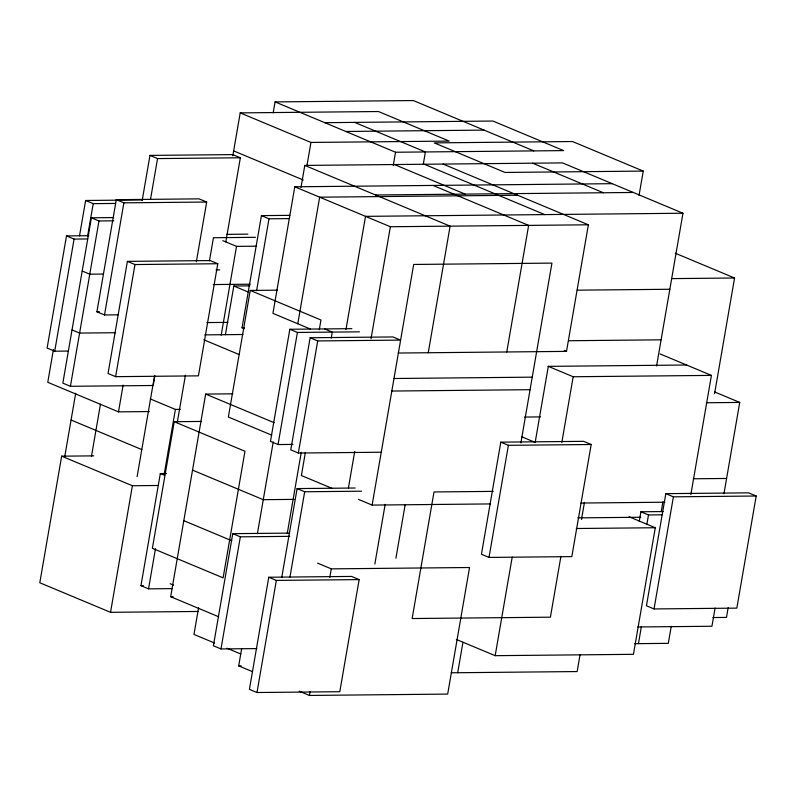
<?xml version="1.0" encoding="UTF-8"?>
<svg xmlns="http://www.w3.org/2000/svg" width="796" height="796" viewBox="0 0 796 796"><rect width="100%" height="100%" fill="white"/><g stroke="black" fill="none" stroke-linecap="round" stroke-linejoin="round"><path stroke-width="1.19" d="M88.734 235.706L66.496 235.924L47.123 348.031L54.705 351.205L68.307 351.066M53.441 349.434L47.77 382.299L118.495 411.86L149.359 411.562M54.705 351.205L74.078 239.089L66.496 235.924M79.52 235.825L85.63 200.483L142.474 199.925M87.52 236.561L93.212 203.657L85.63 200.483M113.639 217.587L91.391 217.796L62.834 383.135L70.416 386.299L153.22 385.493L154.902 375.742M70.416 386.299L98.973 220.97L91.391 217.796M93.759 455.859L61.66 456.178L39.8 582.762L110.535 612.323L198.174 611.457M64.715 456.814L75.69 393.244M118.106 314.828L104.505 314.957L96.923 311.793L116.296 199.677L199.09 198.861L206.671 202.035L196.363 261.745M104.505 314.957L123.877 202.841L116.296 199.677M91.421 456.536L100.455 404.199M127.4 261.377L108.037 373.493L115.619 376.667L198.423 375.851L217.786 263.735L210.204 260.571L127.4 261.377L134.982 264.551L217.786 263.735M142.176 200.502L149.966 155.409L232.77 154.603L240.352 157.767L225.825 241.855M115.619 376.667L134.982 264.551M150.603 198.791L157.548 158.583L149.966 155.409M118.495 411.86L123.121 385.085M110.535 612.323L132.395 485.739L61.66 456.178M137.121 476.645L154.573 375.622M172.016 588.622L148.534 588.851L140.952 585.687L160.314 473.57L166.493 473.511M164.245 473.928L175.389 409.413L150.295 398.925M174.244 421.711L152.374 548.295L223.109 577.856L244.969 451.272L174.244 421.711L201.398 421.442M148.534 588.851L155.479 548.643M177.239 422.636L185.438 375.165M209.438 260.879L213.437 237.725L255.456 237.317M232.81 155.767L240.213 112.883L378.478 111.53L449.203 141.091L310.947 142.444L240.213 112.883M218.592 616.731L170.672 596.702L205.666 394.09L232.83 393.821M221.179 335.235L236.521 246.382L222.83 240.661M225.397 334.698L233.815 286.013L249.854 285.854M273.187 112.863L275.088 101.908L413.343 100.555L533.798 150.892M244.223 328.639L242.054 327.733L261.426 215.626L289.844 215.348M277.386 290.172L250.233 290.44L228.362 417.024L271.715 435.143M198.602 607.647L193.975 634.422L214.502 643.009M256.591 290.689L269.008 218.791L261.426 215.626M289.605 533.101L232.76 533.658L213.398 645.775L220.98 648.939L256.819 648.591M612.233 183.677L294.789 186.791L272.928 313.375L310.569 329.106M220.98 648.939L240.342 536.832L232.76 533.658M301.007 187.329L304.798 165.419L562.513 162.901L682.968 213.238L656.591 365.951M306.948 165.568L310.947 142.444M351.862 328.658L289.834 329.265L270.471 441.382L278.053 444.546L292.878 444.407M257.387 533.758L273.247 441.909M252.382 671.605L238.691 665.884L241.636 648.849M297.784 323.763L319.654 197.179L517.639 195.239M278.053 444.546L297.415 332.439L289.834 329.265M268.769 577.239L249.407 689.356L256.989 692.52L339.793 691.714L359.155 579.597L351.573 576.433L268.769 577.239L276.351 580.413L359.155 579.597M310.132 337.753L317.713 340.927L400.517 340.111L392.935 336.947L310.132 337.753L290.769 449.869L298.351 453.033L381.155 452.228M319.276 329.743L320.957 320.002L250.233 290.44M256.989 692.52L276.351 580.413M298.351 453.033L317.713 340.927M287.247 533.469L301.266 452.287M281.734 577.548L297.097 488.585L355.185 488.018M305.385 452.397L301.385 475.53L332.191 488.406M289.943 577.06L304.679 491.759L297.097 488.585M331.206 338.191L332.25 332.101L324.668 328.927M345.971 329.544L365.523 216.353L682.968 213.238M393.224 165.638L395.532 152.245L275.088 101.908M317.594 563.14L331.285 568.861L469.55 567.508L447.68 694.092L309.425 695.445L310.052 691.794M329.813 577.389L331.285 568.861M371.035 338.718L390.378 226.741L294.789 186.791M348.419 487.958L354.727 451.441M423.303 164.125L425.402 151.956L354.668 122.395M490.625 503.928L372.12 505.092L413.681 264.461L551.936 263.108L520.892 442.875M374.846 564.056L385.165 504.346M428.248 352.747L450.108 226.154L304.798 165.419M395.91 558.255L405.154 504.694M506.773 351.971L528.643 225.387L433.054 185.438M457.69 672.729L462.944 642.302M500.803 442.148L481.431 554.255L489.013 557.429L571.817 556.613L591.189 444.506L583.607 441.332L500.803 442.148L508.385 445.312L591.189 444.506M489.013 557.429L508.385 445.312M629.059 516.773L655.297 527.738L633.437 654.322L495.172 655.675L512.206 557.091M535.27 441.82L548.305 366.359L686.57 365.006M398.149 353.036L566.503 351.384L588.373 224.8L443.054 164.066M561.817 442.476L573.17 376.747L548.066 366.26M560.921 556.334L550.404 617.189L412.149 618.542L434.009 491.958L493.271 491.381M581.498 519.42L584.443 502.375M639.039 195.438L643.248 171.09L572.523 141.529L434.258 142.882L504.992 172.443L643.248 171.09M580.085 654.511L577.15 671.555L451.233 672.789M639.228 521.529L640.919 511.778L663.158 511.559M646.81 524.693L648.501 514.952L640.919 511.778M638.442 643.646L641.377 626.601M661.237 511.629L662.919 501.888M665.814 493.659L646.452 605.766L654.033 608.94L736.837 608.124L756.2 496.017L748.618 492.843L665.814 493.659L673.396 496.823L756.2 496.017M654.033 608.94L673.396 496.823M690.828 494.674L711.425 375.394L660.093 353.941M671.247 626.313L668.302 643.347L634.73 643.675M714.589 393.632L734.569 278.003L675.247 253.208M723.962 493.719L739.733 402.428L714.629 391.94M715.097 607.975L711.932 626.253L637.785 626.979M728.161 607.676L726.469 617.417L712.878 617.557M324.808 122.683L492.933 121.042L563.658 150.603L395.532 152.245M345.812 131.469L484.077 130.116M157.548 158.583L240.352 157.767M375.523 194.98L633.248 192.463M123.877 202.841L206.671 202.035M93.212 203.657L115.45 203.438M269.008 218.791L288.779 218.601M98.973 220.97L113.808 220.82M390.378 226.741L588.373 224.8M226.87 234.352L247.874 234.143M74.078 239.089L87.669 238.959M236.521 246.382L256.272 246.193M216.034 269.934L219.746 269.894M103.371 274.053L89.779 274.192L82.197 271.018M671.605 278.62L734.569 278.003M213.199 284.56L250.233 284.202M577.249 290.172L669.834 289.266M96.923 311.793L99.401 311.763M206.87 322.579L227.855 322.37M242.054 327.733L244.531 327.713M115.45 332.728L79.61 333.076L72.028 329.912M297.415 332.439L359.444 331.832M204.721 334.877L242.989 334.509M568.513 340.738L661.098 339.822M393.98 378.508L532.245 377.155M573.17 376.747L711.425 375.394M391.811 391.045L530.076 389.692M706.4 402.756L739.733 402.428M175.389 409.413L180.334 409.373M524.524 417.064L540.574 416.905M693.266 478.784L726.599 478.456M132.395 485.739L158.314 485.48M304.679 491.759L361.523 491.202M294.132 499.381L263.267 499.679L192.542 470.118M580.931 503.042L664.869 502.216M648.501 514.952L662.093 514.813M577.826 517.868L640.79 517.251M576.294 528.514L655.297 527.738M240.342 536.832L289.774 536.345M140.952 585.687L143.419 585.657M170.672 596.702L173.14 596.672M238.691 665.884L241.158 665.864M532.653 163.19L603.378 192.751M424.258 164.255L544.703 214.592M394.388 164.543L465.123 194.105M233.646 150.892L303.236 179.986M564.225 350.439L566.503 351.384M233.815 286.013L248.641 292.212M521.48 436.666L535.171 442.387M203.786 339.773L239.148 354.548M205.666 394.09L274.123 422.696M358.429 499.371L372.12 505.092M71.063 420.019L141.797 449.581M160.314 473.57L164.653 475.381M183.806 520.674L231.716 540.703M456.387 639.467L495.172 655.675M170.205 583.727L173.627 585.159M227.059 648.252L240.75 653.974M299.157 691.157L309.425 695.445"/></g></svg>
